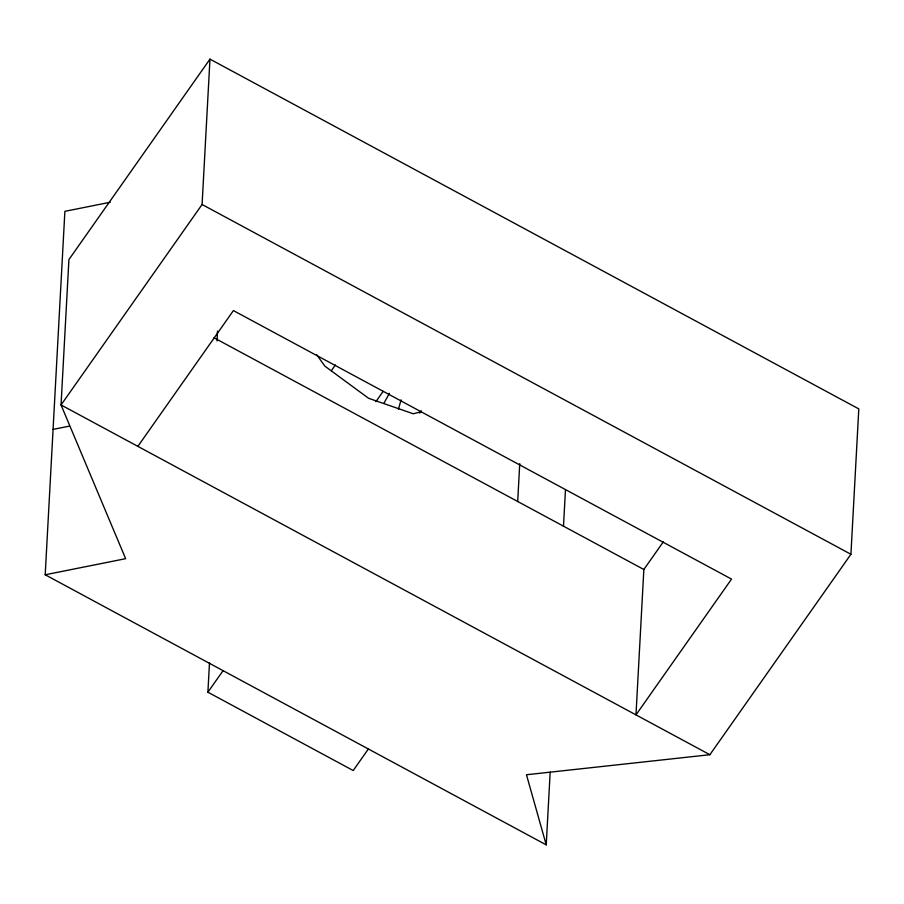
<?xml version="1.0" encoding="UTF-8"?>
<svg xmlns="http://www.w3.org/2000/svg" width="904" height="904" viewBox="0 0 904 904"><rect width="100%" height="100%" fill="white"/><g stroke="black" fill="none" stroke-linecap="round" stroke-linejoin="round"><path stroke-width="1.36" d="M550.174 772.174L546.231 844.867L45.2 574.774L64.885 211.333L110.254 202.247M45.2 574.774L125.633 558.683L61.043 404.947L202.089 204.507L209.965 59.133L858.8 408.902L850.924 554.276L709.877 754.716L526.467 774.751L546.231 844.867M216.994 340.932L217.525 331.079M368.369 748.987L353.204 770.536L207.897 692.204L209.502 662.688M517.687 501.584L519.743 463.594M563.474 526.444L565.463 489.866M663.287 541.88L643.851 569.497L635.975 714.883L731.528 579.102L233.413 310.58L137.86 446.361M398.427 409.275L401.093 399.839M384.019 403.116L389.409 393.33M209.965 59.133L68.919 259.572L61.043 404.947L709.877 754.716M331.361 370.663L335.395 364.933M375.894 401.658L383.149 391.342M207.897 692.204L223.062 670.655M419.693 413.049L421.309 410.755M421.354 411.738L413.207 413.761L368.583 398.28L324.864 366.131L316.694 354.718M53.076 429.4L69.438 426.123M202.089 204.507L850.924 554.276M214.056 337.813L643.851 569.497"/></g></svg>
